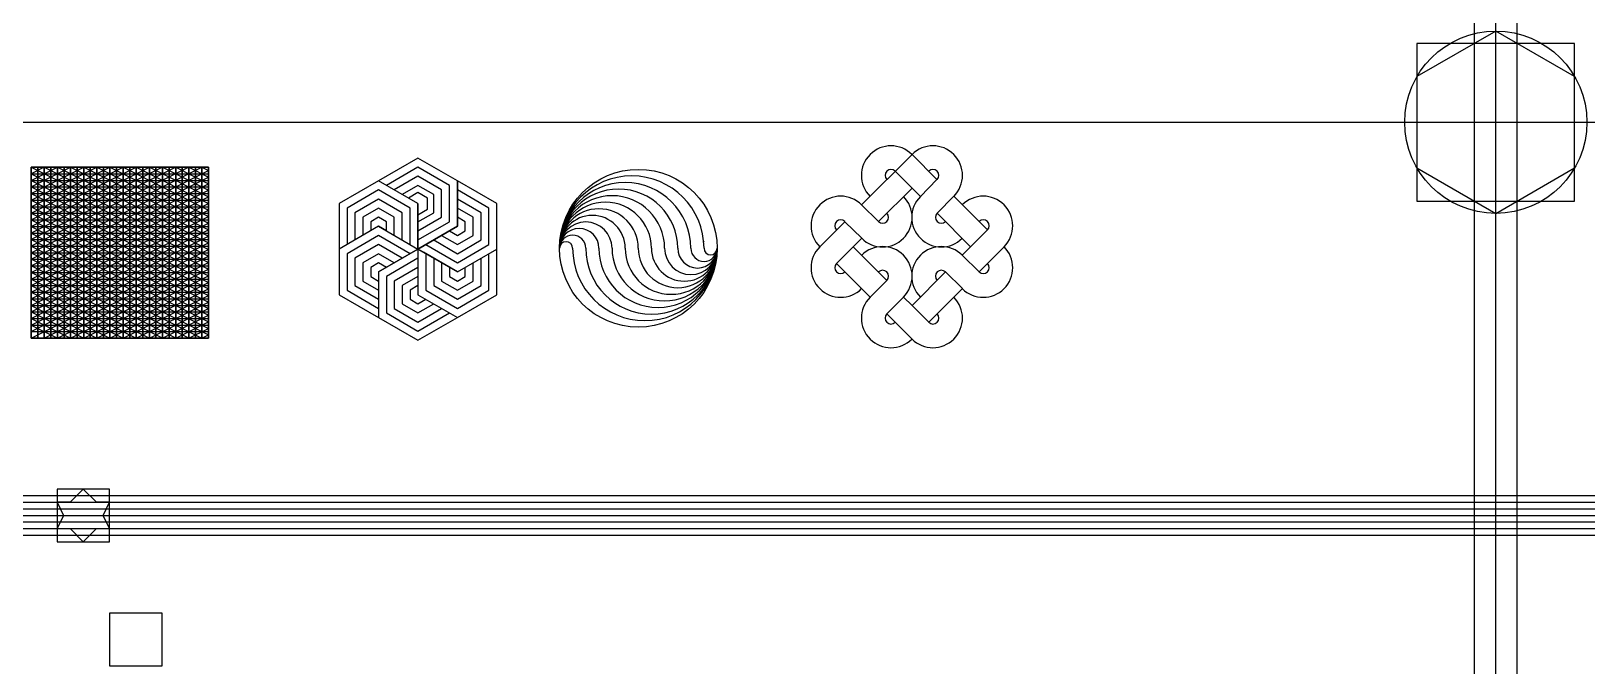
# Model space of a CAD drawing. Header units: millimetres. Extents: x 4 to 10289, y 9248 to 9296.
# Drawn here: x 10170.2 to 10288.6, y 9248.2 to 9296.4 of the extents above.
import ezdxf

# ---------------------------------------------------------------- set-up
doc = ezdxf.new("R2010")
doc.units = ezdxf.units.MM

msp = doc.modelspace()

# ---------------------------------------------------------------- linework, layer by layer
for p, direction in [((10280.03, 9289.51), (0, 1)), ((10281.65, 9289.51), (0, 1)), ((10283.28, 9289.51), (0, 1)), ((10281.65, 9289.51), (1, 0)), ((10176.05, 9261.12), (1, 0)), ((10176.05, 9260.62), (1, 0)), ((10176.05, 9260.12), (1, 0)), ((10176.05, 9259.62), (1, 0)), ((10176.05, 9259.12), (1, 0)), ((10176.05, 9258.62), (1, 0)), ((10176.05, 9258.12), (1, 0))]:
    msp.add_xline(p, direction)
for points in [[(10287.65, 9292.98), (10281.65, 9296.44), (10275.65, 9292.98), (10275.65, 9286.05), (10281.65, 9282.58), (10287.65, 9286.05)], [(10275.65, 9283.51), (10287.65, 9283.51), (10287.65, 9295.51), (10275.65, 9295.51)], [(10170.18, 9286.09), (10183.68, 9286.09), (10183.68, 9273.09), (10170.18, 9273.09)], [(10170.18, 9273.09), (10183.68, 9273.09), (10183.68, 9286.09), (10170.18, 9286.09)], [(10172.15, 9257.62), (10176.15, 9257.62), (10176.15, 9261.62), (10172.15, 9261.62)], [(10176.14, 9248.18), (10180.14, 9248.18), (10180.14, 9252.18), (10176.14, 9252.18)]]:
    msp.add_lwpolyline(points, close=True)
for points in [[(10196.62, 9281.6), (10199.62, 9279.86), (10202.62, 9281.6), (10202.62, 9285.06), (10199.62, 9286.79), (10196.62, 9285.06)], [(10233.38, 9283.23), (10237.22, 9287.06), (10239.12, 9285.15)], [(10170.18, 9286.09), (10170.18, 9273.09)], [(10170.18, 9286.09), (10183.68, 9286.09)], [(10171.18, 9286.09), (10170.18, 9285.59)], [(10170.18, 9285.09), (10172.18, 9286.09)], [(10170.18, 9284.59), (10173.18, 9286.09)], [(10170.18, 9284.09), (10174.18, 9286.09)], [(10170.18, 9283.59), (10175.18, 9286.09)], [(10170.18, 9283.09), (10176.18, 9286.09)], [(10170.18, 9282.59), (10177.18, 9286.09)], [(10170.18, 9282.09), (10178.18, 9286.09)], [(10170.18, 9281.59), (10179.18, 9286.09)], [(10180.18, 9286.09), (10170.18, 9281.09)], [(10181.18, 9286.09), (10170.18, 9280.59)], [(10182.18, 9286.09), (10170.18, 9280.09)], [(10170.18, 9279.59), (10183.18, 9286.09)], [(10170.18, 9273.09), (10170.18, 9286.09)], [(10170.18, 9286.09), (10183.68, 9286.09)], [(10170.18, 9286.09), (10183.68, 9279.34)], [(10170.18, 9279.09), (10183.68, 9285.84)], [(10170.18, 9285.59), (10183.68, 9285.59)], [(10170.18, 9285.59), (10183.68, 9285.59)], [(10170.18, 9285.59), (10183.68, 9278.84)], [(10170.18, 9278.59), (10183.68, 9285.34)], [(10170.68, 9286.09), (10170.68, 9273.09)], [(10170.68, 9273.09), (10170.68, 9286.09)], [(10171.18, 9286.09), (10171.18, 9273.09)], [(10171.18, 9273.09), (10171.18, 9286.09)], [(10171.18, 9286.09), (10183.68, 9279.84)], [(10171.68, 9286.09), (10171.68, 9273.09)], [(10171.68, 9273.09), (10171.68, 9286.09)], [(10172.18, 9286.09), (10172.18, 9273.09)], [(10172.18, 9273.09), (10172.18, 9286.09)], [(10172.18, 9286.09), (10183.68, 9280.34)], [(10172.68, 9286.09), (10172.68, 9273.09)], [(10172.68, 9273.09), (10172.68, 9286.09)], [(10173.18, 9286.09), (10173.18, 9273.09)], [(10173.18, 9273.09), (10173.18, 9286.09)], [(10173.18, 9286.09), (10183.68, 9280.84)], [(10173.68, 9286.09), (10173.68, 9273.09)], [(10173.68, 9273.09), (10173.68, 9286.09)], [(10174.18, 9286.09), (10174.18, 9273.09)], [(10174.18, 9273.09), (10174.18, 9286.09)], [(10174.18, 9286.09), (10183.68, 9281.34)], [(10174.68, 9286.09), (10174.68, 9273.09)], [(10174.68, 9273.09), (10174.68, 9286.09)], [(10175.18, 9286.09), (10175.18, 9273.09)], [(10175.18, 9273.09), (10175.18, 9286.09)], [(10175.18, 9286.09), (10183.68, 9281.84)], [(10175.68, 9286.09), (10175.68, 9273.09)], [(10175.68, 9273.09), (10175.68, 9286.09)], [(10176.18, 9286.09), (10176.18, 9273.09)], [(10176.18, 9273.09), (10176.18, 9286.09)], [(10176.18, 9286.09), (10183.68, 9282.34)], [(10176.68, 9286.09), (10176.68, 9273.09)], [(10176.68, 9273.09), (10176.68, 9286.09)], [(10177.18, 9286.09), (10177.18, 9273.09)], [(10177.18, 9273.09), (10177.18, 9286.09)], [(10177.18, 9286.09), (10183.68, 9282.84)], [(10177.68, 9286.09), (10177.68, 9273.09)], [(10177.68, 9273.09), (10177.68, 9286.09)], [(10178.18, 9286.09), (10178.18, 9273.09)], [(10178.18, 9273.09), (10178.18, 9286.09)], [(10178.18, 9286.09), (10183.68, 9283.34)], [(10178.68, 9286.09), (10178.68, 9273.09)], [(10178.68, 9273.09), (10178.68, 9286.09)], [(10179.18, 9286.09), (10179.18, 9273.09)], [(10179.18, 9273.09), (10179.18, 9286.09)], [(10179.18, 9286.09), (10183.68, 9283.84)], [(10179.68, 9286.09), (10179.68, 9273.09)], [(10179.68, 9273.09), (10179.68, 9286.09)], [(10180.18, 9286.09), (10180.18, 9273.09)], [(10180.18, 9273.09), (10180.18, 9286.09)], [(10180.18, 9286.09), (10183.68, 9284.34)], [(10180.68, 9286.09), (10180.68, 9273.09)], [(10180.68, 9273.09), (10180.68, 9286.09)], [(10181.18, 9286.09), (10181.18, 9273.09)], [(10181.18, 9273.09), (10181.18, 9286.09)], [(10181.18, 9286.09), (10183.68, 9284.84)], [(10181.68, 9286.09), (10181.68, 9273.09)], [(10181.68, 9273.09), (10181.68, 9286.09)], [(10182.18, 9286.09), (10182.18, 9273.09)], [(10182.18, 9273.09), (10182.18, 9286.09)], [(10182.18, 9286.09), (10183.68, 9285.34)], [(10182.68, 9286.09), (10182.68, 9273.09)], [(10182.68, 9273.09), (10182.68, 9286.09)], [(10183.18, 9286.09), (10183.18, 9273.09)], [(10183.18, 9273.09), (10183.18, 9286.09)], [(10183.18, 9286.09), (10183.68, 9285.84)], [(10199.62, 9280.56), (10202.02, 9281.94), (10202.02, 9284.71), (10199.62, 9286.1), (10197.22, 9284.71)], [(10199.62, 9281.25), (10201.42, 9282.29), (10201.42, 9284.37), (10199.62, 9285.41), (10197.82, 9284.37)], [(10235.94, 9285.79), (10237.22, 9284.51)], [(10170.18, 9285.09), (10183.68, 9285.09)], [(10170.18, 9285.09), (10183.68, 9285.09)], [(10170.18, 9285.09), (10183.68, 9278.34)], [(10170.18, 9278.09), (10183.68, 9284.84)], [(10170.18, 9284.59), (10183.68, 9284.59)], [(10170.18, 9284.59), (10183.68, 9284.59)], [(10170.18, 9284.59), (10183.68, 9277.84)], [(10170.18, 9277.59), (10183.68, 9284.34)], [(10170.18, 9284.09), (10183.68, 9284.09)], [(10170.18, 9284.09), (10183.68, 9284.09)], [(10170.18, 9284.09), (10183.68, 9277.34), (10183.68, 9278.47)], [(10196.62, 9278.13), (10199.62, 9279.86), (10199.62, 9283.33), (10196.62, 9285.06), (10193.62, 9283.33), (10193.62, 9279.86)], [(10199.02, 9280.21), (10199.02, 9282.98), (10196.62, 9284.37), (10194.22, 9282.98), (10194.22, 9280.21)], [(10199.62, 9281.94), (10200.82, 9282.63), (10200.82, 9284.02), (10199.62, 9284.71), (10198.42, 9284.02)], [(10199.62, 9282.48), (10200.35, 9282.91), (10200.35, 9283.75), (10199.62, 9284.17), (10198.89, 9283.75)], [(10199.62, 9283.33), (10199.62, 9279.86), (10202.62, 9278.13), (10205.62, 9279.86), (10205.62, 9283.33), (10202.62, 9285.06)], [(10202.62, 9285.06), (10202.62, 9281.6), (10199.62, 9279.86)], [(10200.22, 9280.21), (10202.62, 9278.82), (10205.02, 9280.21), (10205.02, 9282.98), (10202.62, 9284.37)], [(10234.66, 9281.96), (10237.22, 9284.51), (10237.86, 9283.87)], [(10239.12, 9285.15), (10237.86, 9283.87)], [(10170.18, 9277.09), (10183.68, 9283.84)], [(10170.18, 9283.59), (10183.68, 9283.59)], [(10170.18, 9283.59), (10183.68, 9283.59)], [(10170.18, 9283.59), (10183.68, 9276.84), (10183.68, 9276.84)], [(10170.18, 9276.59), (10183.68, 9283.34)], [(10170.18, 9283.09), (10183.68, 9283.09)], [(10170.18, 9283.09), (10183.68, 9283.09)], [(10170.18, 9283.09), (10183.68, 9276.34)], [(10198.42, 9280.56), (10198.42, 9282.63), (10196.62, 9283.67), (10194.82, 9282.63), (10194.82, 9280.56)], [(10197.82, 9280.9), (10197.82, 9282.29), (10196.62, 9282.98), (10195.42, 9282.29), (10195.42, 9280.9)], [(10200.82, 9280.56), (10202.62, 9279.52), (10204.42, 9280.56), (10204.42, 9282.63), (10202.62, 9283.67)], [(10201.42, 9280.9), (10202.62, 9280.21), (10203.82, 9280.9), (10203.82, 9282.29), (10202.62, 9282.98)], [(10233.38, 9283.23), (10234.66, 9281.96)], [(10240.4, 9283.88), (10239.13, 9282.6)], [(10240.4, 9283.88), (10242.96, 9281.32)], [(10170.18, 9276.09), (10183.68, 9282.84)], [(10170.18, 9282.59), (10183.68, 9282.59)], [(10170.18, 9282.59), (10183.68, 9282.59)], [(10170.18, 9282.59), (10183.68, 9275.84)], [(10170.18, 9275.59), (10183.68, 9282.34), (10183.68, 9282.34)], [(10170.18, 9282.09), (10183.68, 9282.09)], [(10170.18, 9282.09), (10183.68, 9282.09)], [(10170.18, 9282.09), (10183.68, 9275.34)], [(10170.18, 9275.09), (10183.68, 9281.84), (10183.68, 9280.72)], [(10197.22, 9281.25), (10197.22, 9281.94), (10196.62, 9282.29), (10196.02, 9281.94), (10196.02, 9281.25)], [(10202.02, 9281.25), (10202.62, 9280.9), (10203.22, 9281.25), (10203.22, 9281.94), (10202.62, 9282.29)], [(10230.2, 9280.05), (10232.11, 9281.95)], [(10232.11, 9281.95), (10233.39, 9280.69)], [(10239.13, 9282.6), (10241.68, 9280.05), (10241.04, 9279.4)], [(10170.18, 9281.59), (10183.68, 9281.59)], [(10170.18, 9281.59), (10183.68, 9281.59)], [(10170.18, 9281.59), (10183.68, 9274.84)], [(10170.18, 9274.59), (10183.68, 9281.34)], [(10170.18, 9281.09), (10183.68, 9281.09)], [(10170.18, 9281.09), (10183.68, 9281.09)], [(10170.18, 9281.09), (10183.68, 9274.34)], [(10170.18, 9274.09), (10183.68, 9280.84)], [(10170.18, 9280.59), (10183.68, 9280.59)], [(10170.18, 9280.59), (10183.68, 9280.59)], [(10170.18, 9280.59), (10183.68, 9273.84)], [(10197.22, 9281.25), (10196.62, 9281.6), (10193.62, 9279.86), (10193.62, 9276.4), (10196.62, 9274.67)], [(10199.02, 9279.52), (10196.62, 9280.9), (10194.22, 9279.52), (10194.22, 9276.75), (10196.62, 9275.36)], [(10235.3, 9277.49), (10232.75, 9280.05), (10233.39, 9280.69)], [(10242.96, 9281.32), (10241.68, 9280.05)], [(10170.18, 9273.59), (10183.68, 9280.34)], [(10170.18, 9280.09), (10183.68, 9280.09)], [(10170.18, 9280.09), (10183.68, 9280.09)], [(10170.18, 9280.09), (10183.68, 9273.34)], [(10170.18, 9273.09), (10183.68, 9279.84)], [(10170.18, 9279.59), (10183.68, 9279.59)], [(10170.18, 9279.59), (10183.68, 9279.59)], [(10170.18, 9279.59), (10183.18, 9273.09)], [(10198.42, 9279.17), (10196.62, 9280.21), (10194.82, 9279.17), (10194.82, 9277.09), (10196.62, 9276.05)], [(10197.82, 9278.82), (10196.62, 9279.52), (10195.42, 9278.82), (10195.42, 9277.44), (10196.62, 9276.75)], [(10200.22, 9279.52), (10199.62, 9279.86), (10196.62, 9278.13), (10196.62, 9274.67), (10199.62, 9272.94)], [(10199.62, 9279.86), (10199.62, 9276.4), (10202.62, 9274.67), (10205.62, 9276.4), (10205.62, 9279.86)], [(10202.62, 9278.13), (10200.03, 9279.63)], [(10200.22, 9279.52), (10200.22, 9276.75), (10202.62, 9275.36), (10205.02, 9276.75), (10205.02, 9279.52)], [(10221.37, 9280.43), (10221.37, 9280.43)], [(10232.75, 9280.05), (10231.47, 9278.77)], [(10241.04, 9279.4), (10242.32, 9278.13)], [(10244.23, 9280.05), (10242.32, 9278.14)], [(10170.18, 9279.09), (10183.68, 9279.09)], [(10170.18, 9279.09), (10183.68, 9279.09)], [(10182.18, 9273.09), (10170.18, 9279.09)], [(10170.18, 9278.59), (10183.68, 9278.59)], [(10170.18, 9278.59), (10183.68, 9278.59)], [(10181.18, 9273.09), (10170.18, 9278.59)], [(10171.18, 9273.09), (10183.68, 9279.34)], [(10172.18, 9273.09), (10183.68, 9278.84)], [(10173.18, 9273.09), (10183.68, 9278.34)], [(10197.22, 9278.48), (10196.62, 9278.82), (10196.02, 9278.48), (10196.02, 9277.78), (10196.62, 9277.44)], [(10199.62, 9279.17), (10197.22, 9277.78), (10197.22, 9275.01), (10199.62, 9273.63)], [(10199.62, 9278.48), (10197.82, 9277.44), (10197.82, 9275.36), (10199.62, 9274.32)], [(10200.82, 9279.17), (10200.82, 9277.09), (10202.62, 9276.05), (10204.42, 9277.09), (10204.42, 9279.17)], [(10201.42, 9278.82), (10201.42, 9277.44), (10202.62, 9276.75), (10203.82, 9277.44), (10203.82, 9278.82)], [(10202.02, 9278.48), (10202.02, 9277.78), (10202.62, 9277.44), (10203.22, 9277.78), (10203.22, 9278.48)], [(10234.03, 9276.21), (10231.47, 9278.77)], [(10170.18, 9278.09), (10183.68, 9278.09)], [(10170.18, 9278.09), (10183.68, 9278.09)], [(10180.18, 9273.09), (10170.18, 9278.09)], [(10170.18, 9277.59), (10183.68, 9277.59)], [(10170.18, 9277.59), (10183.68, 9277.59)], [(10170.18, 9277.59), (10179.18, 9273.09)], [(10170.18, 9277.09), (10183.68, 9277.09)], [(10170.18, 9277.09), (10183.68, 9277.09)], [(10170.18, 9277.09), (10178.18, 9273.09)], [(10174.18, 9273.09), (10183.68, 9277.84)], [(10175.18, 9273.09), (10183.68, 9277.34)], [(10196.62, 9278.13), (10196.62, 9274.67), (10199.62, 9272.94), (10202.62, 9274.67)], [(10199.62, 9277.78), (10198.42, 9277.09), (10198.42, 9275.71), (10199.62, 9275.01)], [(10199.62, 9277.09), (10199.02, 9276.75), (10199.02, 9276.05), (10199.62, 9275.71)], [(10235.3, 9277.49), (10234.03, 9276.21)], [(10239.77, 9278.13), (10237.22, 9275.58), (10236.57, 9276.22)], [(10239.77, 9278.13), (10241.05, 9276.86)], [(10170.18, 9276.59), (10183.68, 9276.59)], [(10170.18, 9276.59), (10183.68, 9276.59)], [(10170.18, 9276.59), (10177.18, 9273.09)], [(10170.18, 9276.09), (10183.68, 9276.09)], [(10170.18, 9276.09), (10183.68, 9276.09)], [(10170.18, 9276.09), (10176.18, 9273.09)], [(10176.18, 9273.09), (10183.68, 9276.84)], [(10177.18, 9273.09), (10183.68, 9276.34)], [(10178.18, 9273.09), (10183.68, 9275.84)], [(10199.02, 9276.05), (10199.62, 9275.71), (10200.22, 9276.05)], [(10236.57, 9276.22), (10235.3, 9274.94)], [(10241.05, 9276.86), (10238.49, 9274.3)], [(10170.18, 9275.59), (10183.68, 9275.59)], [(10170.18, 9275.59), (10183.68, 9275.59)], [(10170.18, 9275.59), (10175.18, 9273.09)], [(10170.18, 9275.09), (10183.68, 9275.09)], [(10170.18, 9275.09), (10183.68, 9275.09)], [(10170.18, 9275.09), (10174.18, 9273.09)], [(10179.18, 9273.09), (10183.68, 9275.34)], [(10180.18, 9273.09), (10183.68, 9274.84)], [(10197.22, 9275.01), (10199.62, 9273.63), (10202.02, 9275.01)], [(10197.82, 9275.36), (10199.62, 9274.32), (10201.42, 9275.36)], [(10198.42, 9275.71), (10199.62, 9275.01), (10200.82, 9275.71)], [(10237.22, 9273.03), (10235.31, 9274.94)], [(10237.22, 9275.58), (10238.49, 9274.3)], [(10239.12, 9274.94), (10239.13, 9274.94)], [(10170.18, 9274.59), (10183.68, 9274.59)], [(10170.18, 9274.59), (10183.68, 9274.59)], [(10170.18, 9274.59), (10173.18, 9273.09)], [(10170.18, 9274.09), (10183.68, 9274.09)], [(10170.18, 9274.09), (10183.68, 9274.09)], [(10170.18, 9274.09), (10172.18, 9273.09)], [(10170.18, 9273.59), (10183.68, 9273.59)], [(10170.18, 9273.59), (10183.68, 9273.59)], [(10181.18, 9273.09), (10183.68, 9274.34)], [(10182.18, 9273.09), (10183.68, 9273.84)], [(10170.18, 9273.09), (10183.68, 9273.09)], [(10170.18, 9273.09), (10183.68, 9273.09)], [(10183.18, 9273.09), (10183.68, 9273.34)], [(10174.15, 9261.62), (10173.15, 9260.62), (10172.15, 9260.62), (10172.65, 9259.62), (10172.15, 9258.62), (10173.15, 9258.62), (10174.15, 9257.62), (10175.15, 9258.62), (10176.15, 9258.62), (10175.65, 9259.62), (10176.15, 9260.62), (10175.15, 9260.62), (10174.15, 9261.62)]]:
    msp.add_lwpolyline(points)
for centre, radius in [((10281.65, 9289.51), 6.93), ((10216.39, 9279.93), 6)]:
    msp.add_circle(centre, radius)
for centre, radius, start, end in [((10235.62, 9285.47), 2.25, 45, 225), ((10238.81, 9285.47), 2.25, 315, 135), ((10215.89, 9279.93), 5.5, 0, 180), ((10235.62, 9285.47), 0.45, 45, 225), ((10238.81, 9285.47), 0.45, 315, 135), ((10215.39, 9279.93), 5, 0, 180), ((10214.89, 9279.93), 4.5, 0, 180), ((10214.39, 9279.93), 4, 0, 180), ((10213.89, 9279.93), 3.5, 0, 180), ((10213.39, 9279.93), 3, 0, 180), ((10231.79, 9281.64), 2.25, 45, 225), ((10234.98, 9282.28), 2.25, 225, 45), ((10239.45, 9282.28), 2.25, 135, 315), ((10242.64, 9281.64), 2.25, 315, 135), ((10212.89, 9279.93), 2.5, 0, 180), ((10212.39, 9279.93), 2, 0, 180), ((10231.79, 9281.64), 0.45, 45, 225), ((10234.98, 9282.28), 0.45, 225, 45), ((10239.45, 9282.28), 0.45, 135, 315), ((10242.64, 9281.64), 0.45, 315, 135), ((10211.89, 9279.93), 1.5, 0, 180), ((10211.39, 9279.93), 1, 0, 180), ((10210.89, 9279.93), 0.5, 0, 180), ((10216.89, 9279.93), 5.5, 180, 0), ((10217.39, 9279.93), 5, 180, 0), ((10217.89, 9279.93), 4.5, 180, 0), ((10218.39, 9279.93), 4, 180, 0), ((10218.89, 9279.93), 3.5, 180, 0), ((10219.39, 9279.93), 3, 180, 0), ((10219.39, 9279.93), 3, 180, 0), ((10219.89, 9279.93), 2.5, 180, 0), ((10220.39, 9279.93), 2, 180, 0), ((10220.89, 9279.93), 1.5, 180, 0), ((10221.39, 9279.93), 1, 180, 0), ((10221.87, 9280.43), 0.503, 178.4433, 179.7114), ((10221.89, 9279.93), 0.5, 180, 0), ((10231.79, 9278.45), 2.25, 135, 315), ((10234.98, 9277.81), 2.25, 315, 135), ((10239.45, 9277.81), 2.25, 45, 225), ((10242.64, 9278.45), 2.25, 225, 45), ((10231.79, 9278.45), 0.45, 135, 315), ((10234.98, 9277.81), 0.45, 315, 135), ((10239.45, 9277.81), 0.45, 45, 225), ((10242.64, 9278.45), 0.45, 225, 45), ((10235.62, 9274.62), 2.25, 135, 315), ((10238.81, 9274.62), 2.25, 225, 45), ((10235.62, 9274.62), 0.45, 135, 315), ((10238.81, 9274.62), 0.45, 225, 45)]:
    msp.add_arc(centre, radius, start, end)

doc.saveas('drawing.dxf')
